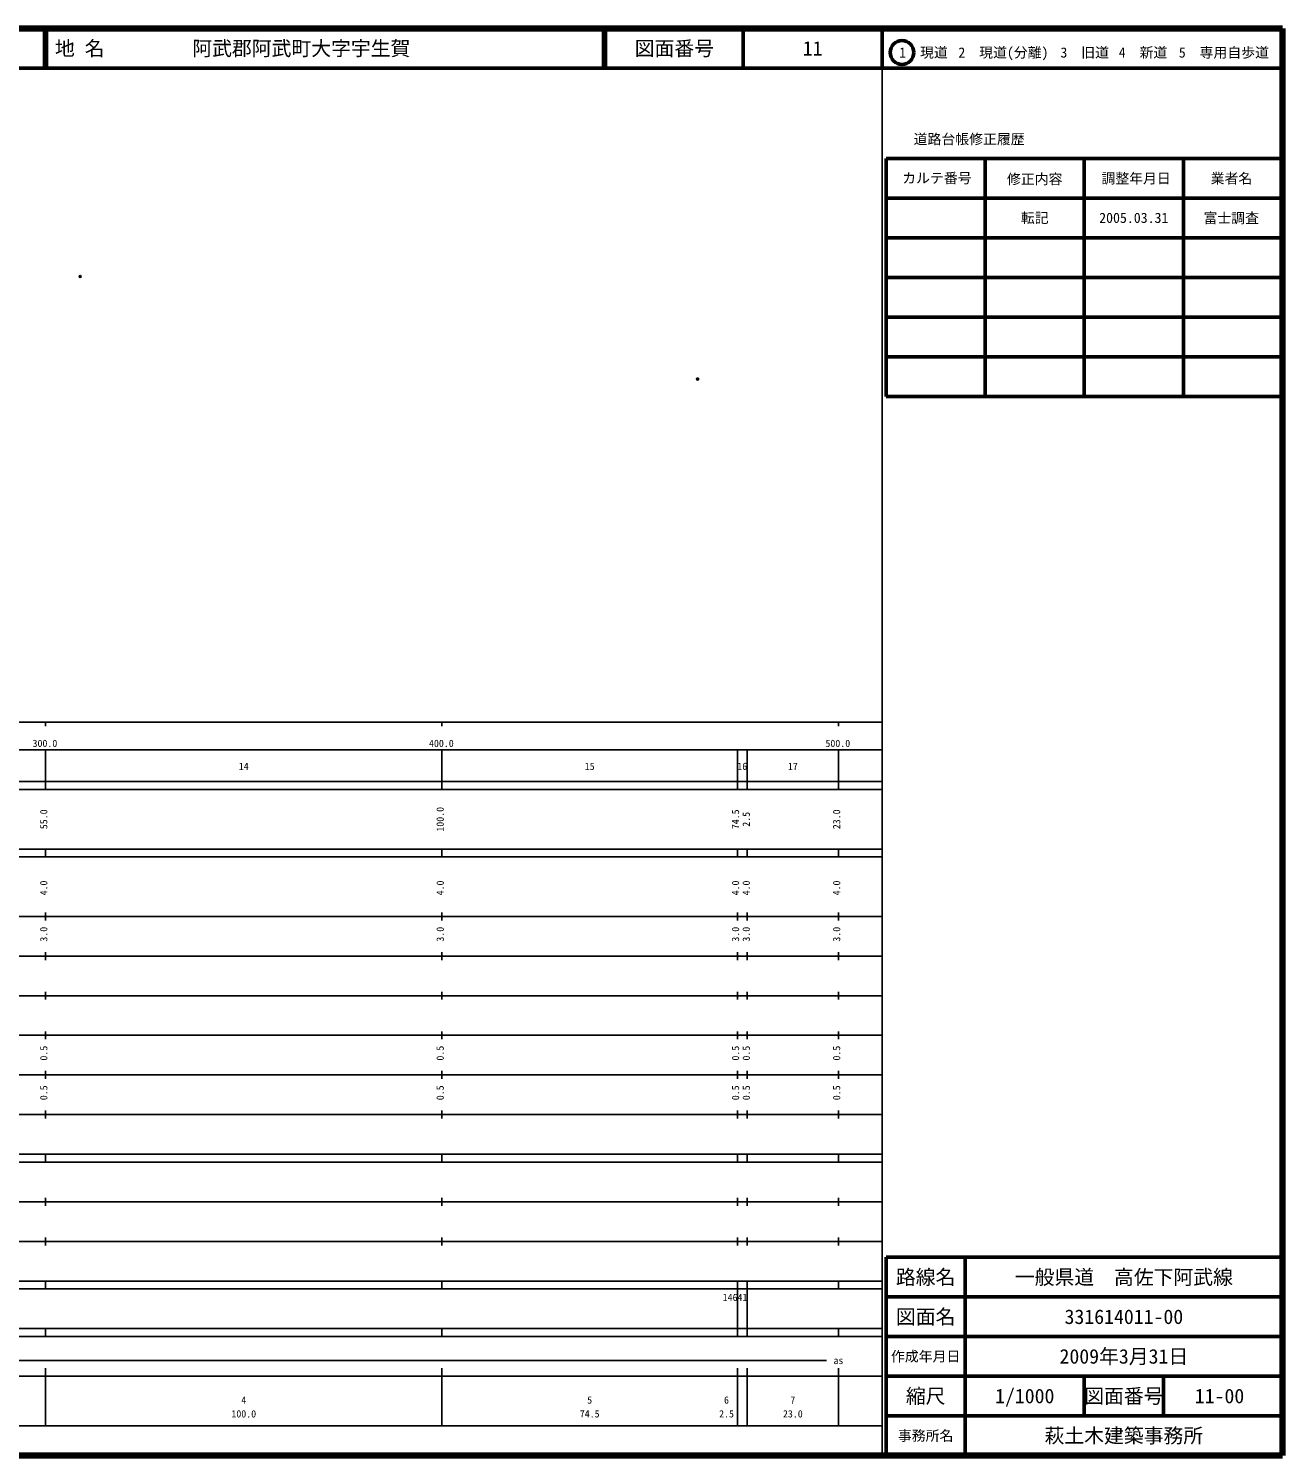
# Model space of a CAD drawing. Units: millimetres on the paper. Extents: x 40 to 680, y 20 to 380.
# Drawn here: x 363.7 to 680, y 20 to 380 of the extents above; entities that cross this region are included whole.
import ezdxf
from ezdxf.enums import TextEntityAlignment as Align

# ---------------------------------------------------------------- set-up
doc = ezdxf.new("R2010")
doc.units = ezdxf.units.MM
doc.header["$PDMODE"] = 32
doc.header["$PDSIZE"] = 0.5
doc.layers.add('M-OTRS', color=6, linetype='Continuous')
doc.layers.add('M-TTL-TXT', color=7, linetype='Continuous')
for name, color, linetype, lineweight in [('M-TTL', 2, 'Continuous', 140), ('M-TTL-BAND', 7, 'Continuous', 25), ('M-TTL-FRAM', 2, 'Continuous', 50), ('M-TTL-LINE', 7, 'Continuous', 50)]:
    doc.layers.add(name, color=color, linetype=linetype, lineweight=lineweight)
doc.styles.add('ＭＳ ゴシック', font='')
doc.styles.get('ＭＳ ゴシック').set_extended_font_data('MS Gothic')

msp = doc.modelspace()

# ---------------------------------------------------------------- linework, layer by layer
at = {"layer": 'M-OTRS'}
for p in [(376.73, 317.455), (532.489, 291.576)]:
    msp.add_point(p, dxfattribs=at)
at = {"layer": 'M-TTL'}
for p, q in [((680, 380), (40, 380)), ((680, 20), (680, 380)), ((40, 20), (680, 20))]:
    msp.add_line(p, q, dxfattribs=at)
at = {"layer": 'M-TTL-BAND'}
for p, q in [((579, 20), (579, 370)), ((40, 205), (579, 205)), ((368, 205), (368, 204)), ((468, 205), (468, 204)), ((568, 205), (568, 204)), ((68, 198), (579, 198)), ((368, 188), (368, 198)), ((468, 188), (468, 198)), ((542.5, 188), (542.5, 198)), ((545, 188), (545, 198)), ((568, 188), (568, 198)), ((40, 190), (579, 190)), ((40, 188), (579, 188)), ((40, 173), (579, 173)), ((368, 171), (368, 173)), ((468, 171), (468, 173)), ((542.5, 171), (542.5, 173)), ((545, 171), (545, 173)), ((568, 171), (568, 173)), ((40, 171), (579, 171)), ((40, 156), (579, 156)), ((368, 155), (368, 157)), ((468, 155), (468, 157)), ((542.5, 155), (542.5, 157)), ((545, 155), (545, 157)), ((568, 155), (568, 157)), ((46, 146), (579, 146)), ((368, 145), (368, 147)), ((468, 145), (468, 147)), ((542.5, 145), (542.5, 147)), ((545, 145), (545, 147)), ((568, 145), (568, 147)), ((368, 135), (368, 137)), ((468, 135), (468, 137)), ((542.5, 135), (542.5, 137)), ((545, 135), (545, 137)), ((568, 135), (568, 137)), ((52, 136), (579, 136)), ((46, 126), (579, 126)), ((368, 125), (368, 127)), ((468, 125), (468, 127)), ((542.5, 125), (542.5, 127)), ((545, 125), (545, 127)), ((568, 125), (568, 127)), ((52, 116), (579, 116)), ((368, 115), (368, 117)), ((468, 115), (468, 117)), ((542.5, 115), (542.5, 117)), ((545, 115), (545, 117)), ((568, 115), (568, 117)), ((46, 106), (579, 106)), ((368, 105), (368, 107)), ((468, 105), (468, 107)), ((542.5, 105), (542.5, 107)), ((545, 105), (545, 107)), ((568, 105), (568, 107)), ((40, 96), (579, 96)), ((40, 94), (579, 94)), ((368, 94), (368, 96)), ((468, 94), (468, 96)), ((542.5, 94), (542.5, 96)), ((545, 94), (545, 96)), ((568, 94), (568, 96)), ((49, 84), (579, 84)), ((368, 83), (368, 85)), ((468, 83), (468, 85)), ((542.5, 83), (542.5, 85)), ((545, 83), (545, 85)), ((568, 83), (568, 85)), ((40, 74), (579, 74)), ((368, 73), (368, 75)), ((468, 73), (468, 75)), ((542.5, 73), (542.5, 75)), ((545, 73), (545, 75)), ((568, 73), (568, 75)), ((40, 64), (579, 64)), ((40, 62), (579, 62)), ((368, 62), (368, 64)), ((468, 62), (468, 64)), ((542.5, 62), (542.5, 64)), ((542.5, 52), (542.5, 62)), ((545, 62), (545, 64)), ((545, 52), (545, 62)), ((568, 62), (568, 64)), ((40, 52), (579, 52)), ((368, 50), (368, 52)), ((468, 50), (468, 52)), ((542.5, 50), (542.5, 52)), ((545, 50), (545, 52)), ((568, 50), (568, 52)), ((40, 50), (579, 50)), ((71, 44), (565, 44)), ((40, 40), (579, 40)), ((368, 27.5), (368, 42)), ((468, 27.5), (468, 42)), ((542.5, 27.5), (542.5, 42)), ((545, 27.5), (545, 42)), ((568, 27.5), (568, 42)), ((68, 27.5), (579, 27.5))]:
    msp.add_line(p, q, dxfattribs=at)
at = {"layer": 'M-TTL-FRAM'}
for p, q in [((580, 347.197), (580, 287.197)), ((580, 347.197), (680, 347.197)), ((580, 287.197), (680, 287.197)), ((680, 70), (580, 70)), ((580, 70), (580, 20))]:
    msp.add_line(p, q, dxfattribs=at)
at = {"layer": 'M-TTL-LINE'}
for p, q in [((367.75, 380), (367.75, 370)), ((368.25, 380), (368.25, 370)), ((508.747, 380), (508.747, 370)), ((509.247, 380), (509.247, 370)), ((543.997, 380), (543.997, 370)), ((579, 380), (579, 370)), ((40, 370), (680, 370)), ((605, 347.197), (605, 287.197)), ((630, 347.197), (630, 287.197)), ((655, 347.197), (655, 287.197)), ((580, 337.197), (680, 337.197)), ((580, 327.197), (680, 327.197)), ((580, 317.197), (680, 317.197)), ((580, 307.197), (680, 307.197)), ((580, 297.197), (680, 297.197)), ((600, 70), (600, 20)), ((680, 60), (580, 60)), ((680, 50), (580, 50)), ((680, 40), (580, 40)), ((630, 40), (630, 30)), ((650, 40), (650, 30)), ((680, 30), (580, 30))]:
    msp.add_line(p, q, dxfattribs=at)
msp.add_circle((584.031, 373.958), 3, dxfattribs=at)

# ---------------------------------------------------------------- texts
at = {"layer": 'M-TTL-BAND', "style": 'ＭＳ ゴシック'}
for s, p in [('300.0', (367.844, 198.195)), ('400.0', (467.844, 198.195)), ('500.0', (567.844, 198.195)), ('14', (418, 192.405)), ('15', (505.25, 192.405)), ('16', (543.75, 192.405)), ('17', (556.5, 192.405)), ('as', (568, 42.5)), ('4', (418, 32.523)), ('5', (505.25, 32.523)), ('6', (539.768, 32.523)), ('7', (556.5, 32.523)), ('100.0', (418, 29.033)), ('74.5', (505.25, 29.033)), ('2.5', (539.768, 29.033)), ('23.0', (556.5, 29.033))]:
    msp.add_text(s, height=1.833, dxfattribs=at).set_placement(p, align=Align.BOTTOM_CENTER)
for s, p in [('55.0', (369, 180.5)), ('100.0', (469, 180.5)), ('74.5', (543.5, 180.5)), ('2.5', (546.207, 180.5)), ('23.0', (569, 180.5)), ('4.0', (369, 163.174)), ('4.0', (469, 163.174)), ('4.0', (543.5, 163.174)), ('4.0', (546.207, 163.174)), ('4.0', (569, 163.174)), ('3.0', (369, 151.5)), ('3.0', (469, 151.5)), ('3.0', (543.5, 151.5)), ('3.0', (546.207, 151.5)), ('3.0', (569, 151.5)), ('0.5', (369, 121.5)), ('0.5', (469, 121.5)), ('0.5', (543.5, 121.5)), ('0.5', (546.207, 121.5)), ('0.5', (569, 121.5)), ('0.5', (369, 111.5)), ('0.5', (469, 111.5)), ('0.5', (543.5, 111.5)), ('0.5', (546.207, 111.5)), ('0.5', (569, 111.5))]:
    msp.add_text(s, height=1.833, rotation=90, dxfattribs=at).set_placement(p, align=Align.BOTTOM_CENTER)
msp.add_text('14641', height=1.833, dxfattribs=at).set_placement((538.805, 58.405), align=Align.BOTTOM_LEFT)
at = {"layer": 'M-TTL-TXT', "style": 'ＭＳ ゴシック'}
for s, p in [('地 名', (370.38, 375)), ('阿武郡阿武町大字宇生賀', (405.024, 375))]:
    msp.add_text(s, height=3.666, dxfattribs=at).set_placement(p, align=Align.MIDDLE_LEFT)
for s, height, p in [('図面番号', 3.666, (526.622, 375)), ('11', 3.666, (561.497, 375)), ('1\u3000現道', 2.566, (589.448, 373.958)), ('2\u3000現道(分離)', 2.566, (609.619, 373.958)), ('3\u3000旧道', 2.566, (630.121, 373.958)), ('4\u3000新道', 2.566, (644.824, 373.958)), ('5\u3000専用自歩道', 2.566, (665.228, 373.958)), ('道路台帳修正履歴', 2.566, (600.968, 352.113)), ('カルテ番号', 2.566, (592.839, 342.277)), ('修正内容', 2.566, (617.509, 342.023)), ('調整年月日', 2.566, (643.089, 342.197)), ('業者名', 2.566, (667.134, 342.197)), ('転記', 2.566, (617.5, 332.245)), ('2005.03.31', 2.566, (642.5, 332.245)), ('富士調査', 2.566, (667.077, 332.189)), ('路線名', 3.666, (590, 65)), ('路線名', 3.666, (590, 65)), ('一般県道\u3000高佐下阿武線', 3.666, (640, 65)), ('図面名', 3.666, (590, 55)), ('図面名', 3.666, (590, 55)), ('331614011-00', 3.666, (640, 55)), ('2009年3月31日', 3.666, (640, 45)), ('作成年月日', 2.566, (590, 45)), ('作成年月日', 2.566, (590, 45)), ('縮尺', 3.666, (590, 35)), ('縮尺', 3.666, (590, 35)), ('1/1000', 3.666, (615, 35)), ('図面番号', 3.666, (640, 35)), ('図面番号', 3.666, (640, 35)), ('11-00', 3.666, (664.125, 35)), ('事務所名', 2.566, (590, 25)), ('事務所名', 2.566, (590, 25)), ('萩土木建築事務所', 3.666, (640, 25))]:
    msp.add_text(s, height=height, dxfattribs=at).set_placement(p, align=Align.MIDDLE_CENTER)

doc.saveas('drawing.dxf')
